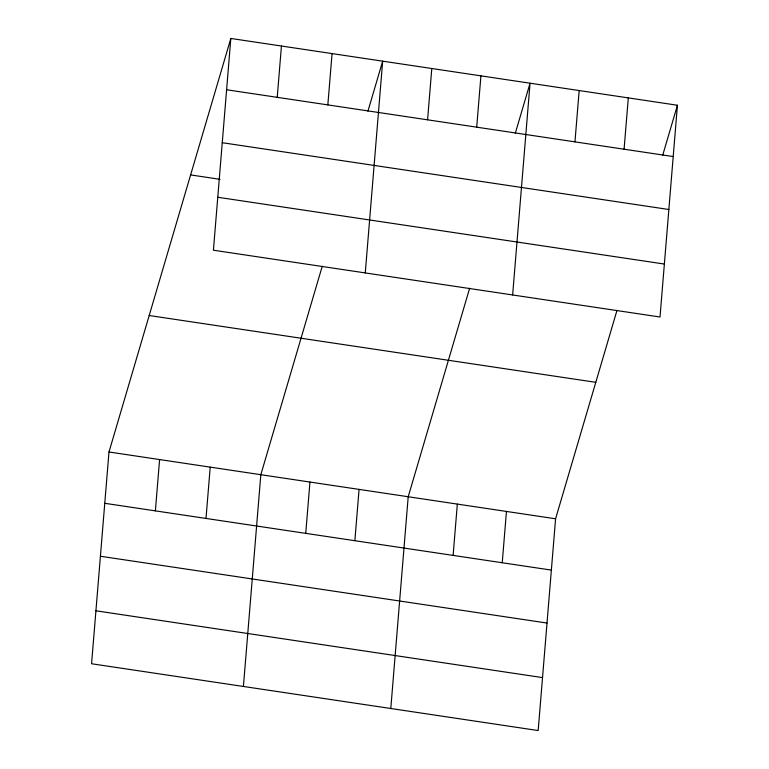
<?xml version="1.0" encoding="UTF-8"?>
<svg xmlns="http://www.w3.org/2000/svg" width="769" height="769" viewBox="0 0 769 769"><rect width="100%" height="100%" fill="white"/><g stroke="black" fill="none" stroke-linecap="round" stroke-linejoin="round"><path stroke-width="1.15" d="M230.825 38.45L213.417 250.213L660.013 317.011L677.431 105.247L230.825 38.45L108.987 451.989L91.569 663.753L538.175 730.55L555.583 518.787L616.998 310.33M155.376 510.866L159.596 459.564M205.996 518.441L210.216 467.129M277.224 97.327L281.444 46.025M243.417 686.467L260.826 474.704L322.249 266.247M327.844 104.901L332.054 53.59M305.735 533.359L309.955 482.048M365.265 272.928L382.674 61.164L367.928 111.197M354.865 540.703L359.075 489.401M427.583 119.82L431.793 68.508M390.796 708.509L408.204 496.745L469.628 288.288M476.703 127.164L480.923 75.852M453.114 555.401L457.334 504.089M512.635 294.969L530.052 83.206L515.307 133.239M502.234 562.745L506.454 511.443M574.952 141.861L579.172 90.55M624.082 149.205L628.302 97.903M662.686 155.29L677.431 105.247M226.615 89.762L673.211 156.559M222.26 142.707L668.857 209.504M190.616 174.919L220.049 179.321M217.771 197.258L664.368 264.055M149.196 315.521L595.792 382.318M108.987 451.989L555.583 518.787M104.767 503.301L551.363 570.098M100.412 556.247L547.009 623.044M95.923 610.797L542.529 677.604"/></g></svg>
